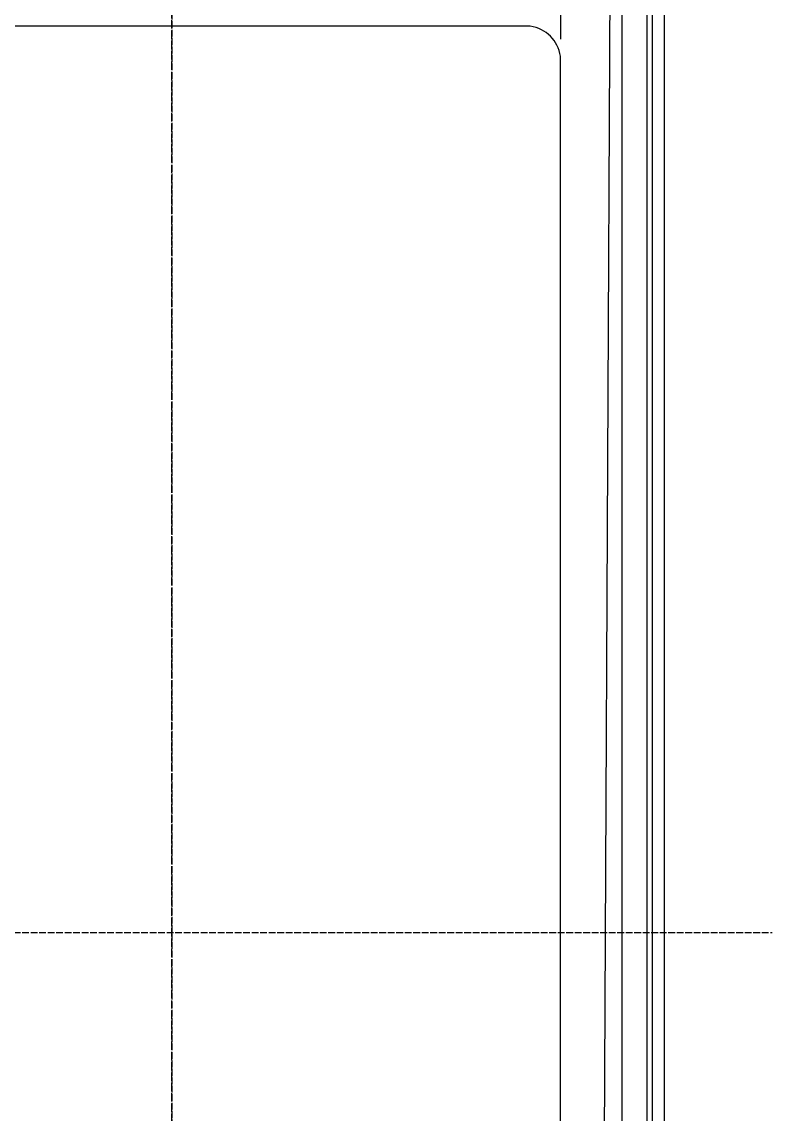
# Model space of a CAD drawing. Header units: millimetres. Extents: x 67 to 592, y -195 to 280.
# Drawn here: x 196.4 to 239.9, y 48.8 to 112.1 of the extents above; entities that cross this region are included whole.
import ezdxf

# ---------------------------------------------------------------- set-up
doc = ezdxf.new("R2010")
doc.units = ezdxf.units.MM
doc.linetypes.add('PDF_IMPORT', pattern=[1, 0.8, -0.2])
doc.layers.add('PDF_图层 1', color=7, linetype='Continuous', true_color=0x231f20)

msp = doc.modelspace()

# ---------------------------------------------------------------- linework, layer by layer
at = {"layer": 'PDF_图层 1', "color": 7, "lineweight": -3}
for points in [[(227.611, 143.653), (227.611, 111.059)], [(230.461, 114.135), (229.925, 3.994), (230.01, 3.994)], [(231.167, 114.135), (231.167, 4.53), (230.461, 4.53), (230.461, 4.445)], [(225.607, 111.821), (184.632, 111.821)]]:
    msp.add_lwpolyline(points, dxfattribs=at)
at = {"layer": 'PDF_图层 1', "color": 7, "linetype": 'PDF_IMPORT', "lineweight": -3, "ltscale": 0.486667}
msp.add_lwpolyline([(205.12, 133.042), (205.12, 126.778), (205.12, -7.746)], dxfattribs=at)
at = {"layer": 'PDF_图层 1', "color": 7, "linetype": 'PDF_IMPORT', "lineweight": -3, "ltscale": 0.597514}
msp.add_lwpolyline([(205.12, -5.657), (205.12, -5.432), (205.12, 124.069), (205.12, 124.323)], dxfattribs=at)
at = {"layer": 'PDF_图层 1', "color": 7, "lineweight": -3}
msp.add_lwpolyline([(232.944, 4.502), (232.944, 114.135), (232.916, 114.361, 0.369815), (230.179, 117.126), (229.925, 117.126)], format="xyb", dxfattribs=at)
at = {"layer": 'PDF_图层 1', "color": 7, "linetype": 'PDF_IMPORT', "lineweight": -3, "ltscale": 0.49}
msp.add_lwpolyline([(170.382, 59.333), (239.858, 59.333)], dxfattribs=at)
at = {"layer": 'PDF_图层 1', "color": 7, "lineweight": -3}
for points, knots in [([(233.565, 3.232), (233.584, 3.429), (233.603, 3.627), (233.622, 3.824), (233.622, 40.82), (233.622, 77.816), (233.622, 114.812), (233.622, 114.897), (233.622, 114.982), (233.622, 115.066), (233.482, 116.523), (232.327, 117.706), (230.856, 117.804), (230.781, 117.813), (230.706, 117.823), (230.631, 117.832)], [0, 0, 0, 0, 1, 1, 1, 2, 2, 2, 3, 3, 3, 4, 4, 4, 5, 5, 5, 5]), ([(232.634, 4.53), (232.634, 41.065), (232.634, 77.6), (232.634, 114.135), (232.634, 114.21), (232.634, 114.286), (232.634, 114.361), (232.487, 115.672), (231.487, 116.726), (230.151, 116.816), (230.076, 116.825), (230, 116.835), (229.925, 116.844)], [0, 0, 0, 0, 1, 1, 1, 2, 2, 2, 3, 3, 3, 4, 4, 4, 4]), ([(227.611, 8.819), (227.611, 42.485), (227.611, 76.151), (227.611, 109.817), (227.611, 109.902), (227.611, 109.987), (227.611, 110.071), (227.449, 111.012), (226.804, 111.654), (225.861, 111.821), (225.777, 111.821), (225.692, 111.821), (225.607, 111.821)], [0, 0, 0, 0, 1, 1, 1, 2, 2, 2, 3, 3, 3, 4, 4, 4, 4])]:
    msp.add_open_spline(points, degree=3, knots=knots, dxfattribs=at)

doc.saveas('drawing.dxf')
